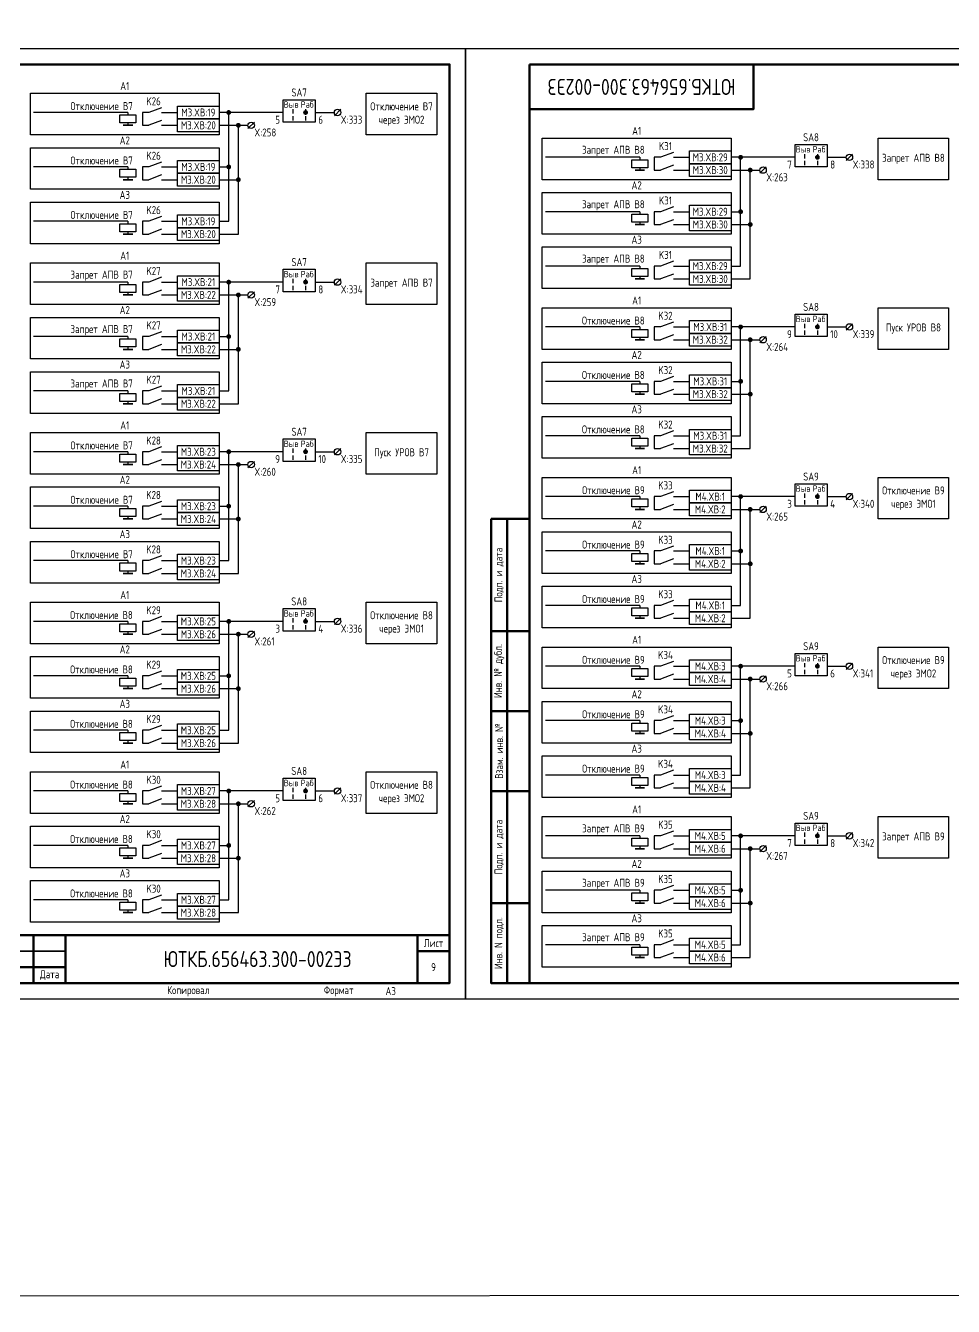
# Model space of a CAD drawing. Header units: millimetres. Extents: x -1315 to 7958, y -96 to 618.
# Drawn here: x 3642.5 to 3932.5, y -96 to 304.1 of the extents above; entities that cross this region are included whole.
import ezdxf

# ---------------------------------------------------------------- set-up
doc = ezdxf.new("R2010")
doc.units = ezdxf.units.MM
doc.styles.add('Gost_type_A', font='GOST_A.TTF')

# ---------------------------------------------------------------- blocks, each defined once
blk = doc.blocks.new('Формат_А3')
blk.add_lwpolyline([(-420, 297), (0, 297), (0, 0), (-420, 0)], close=True)
at = {"lineweight": 50}
blk.add_lwpolyline([(-400, 292), (-5, 292), (-5, 5), (-400, 5)], close=True, dxfattribs=at)
blk = doc.blocks.new('Штамп малый нижний')
at = {"lineweight": 50}
for points in [[(-185, 15), (-178, 15), (-178, 5), (-185, 5)], [(-178, 15), (-168, 15), (-168, 5), (-178, 5)], [(-168, 15), (-145, 15), (-145, 5), (-168, 5)], [(-145, 15), (-130, 15), (-130, 5), (-145, 5)], [(-130, 15), (-120, 15), (-120, 5), (-130, 5)], [(-120, 15), (-10, 15), (-10, 0), (-120, 0)], [(-10, 15), (0, 15), (0, 10), (-10, 10)], [(-10, 10), (0, 10), (0, 0), (-10, 0)], [(-185, 5), (-178, 5), (-178, 0), (-185, 0)], [(-178, 5), (-168, 5), (-168, 0), (-178, 0)], [(-168, 5), (-145, 5), (-145, 0), (-168, 0)], [(-145, 5), (-130, 5), (-130, 0), (-145, 0)], [(-130, 5), (-120, 5), (-120, 0), (-130, 0)]]:
    blk.add_lwpolyline(points, close=True, dxfattribs=at)
for points in [[(-185, 15), (-178, 15), (-178, 10), (-185, 10)], [(-178, 15), (-168, 15), (-168, 10), (-178, 10)], [(-168, 15), (-145, 15), (-145, 10), (-168, 10)], [(-145, 15), (-130, 15), (-130, 10), (-145, 10)], [(-130, 15), (-120, 15), (-120, 10), (-130, 10)], [(-185, 10), (-178, 10), (-178, 5), (-185, 5)], [(-178, 10), (-168, 10), (-168, 5), (-178, 5)], [(-168, 10), (-145, 10), (-145, 5), (-168, 5)], [(-145, 10), (-130, 10), (-130, 5), (-145, 5)], [(-130, 10), (-120, 10), (-120, 5), (-130, 5)]]:
    blk.add_lwpolyline(points, close=True)
at = {"char_height": 2.5, "style": 'Gost_type_A'}
for s, insert, width, attachment_point in [('Лист', (-5, 12.5), 10, 5), ('№ докум.', (-156.5, 2.5), 23, 5), ('Дата', (-125, 2.5), 10, 5), ('Изм.', (-181.5, 2.5), 7, 5), ('Лист', (-173, 2.5), 10, 5), ('Подп.', (-137.5, 2.5), 15, 5), ('Копировал', (-75, -2.53), 13.1202, 6), ('Формат', (-30, -2.53), 13.1202, 6)]:
    blk.add_mtext(s, dxfattribs=dict(at, insert=insert, width=width, attachment_point=attachment_point))
blk = doc.blocks.new('POINT')
at = {"const_width": 0.75}
blk.add_lwpolyline([(-0.375, 0, 1), (0.375, 0, 1)], format="xyb", close=True, dxfattribs=at)
blk = doc.blocks.new('Переключатель_положение')
for p, q in [((2, 1), (2, -0.34)), ((2, -1.14), (2, -2.49))]:
    blk.add_line(p, q)
blk = doc.blocks.new('Штамп угловой верхний')
at = {"lineweight": 50}
blk.add_lwpolyline([(0, 0), (70, 0), (70, -14), (0, -14)], close=True, dxfattribs=at)
blk = doc.blocks.new('Штамп левый нижний')
at = {"lineweight": 50}
for points in [[(-12, 145), (-7, 145), (-7, 110), (-12, 110)], [(-7, 145), (0, 145), (0, 110), (-7, 110)], [(-12, 110), (-7, 110), (-7, 85), (-12, 85)], [(-7, 110), (0, 110), (0, 85), (-7, 85)], [(-12, 85), (-7, 85), (-7, 60), (-12, 60)], [(-7, 85), (0, 85), (0, 60), (-7, 60)], [(-12, 60), (-7, 60), (-7, 25), (-12, 25)], [(-7, 60), (0, 60), (0, 25), (-7, 25)], [(-12, 25), (-7, 25), (-7, 0), (-12, 0)], [(-7, 25), (0, 25), (0, 0), (-7, 0)]]:
    blk.add_lwpolyline(points, close=True, dxfattribs=at)
at = {"char_height": 2.5, "attachment_point": 5, "rotation": 90, "style": 'Gost_type_A'}
for s, insert, width in [('Подп. и дата', (-9.5, 127.5), 35), ('Инв. № дубл.', (-9.5, 97.5), 25), ('Взам. инв. №', (-9.5, 72.5), 25), ('Подп. и дата', (-9.5, 42.5), 35), ('Инв. N подл.', (-9.5, 12.5), 25)]:
    blk.add_mtext(s, dxfattribs=dict(at, insert=insert, width=width))

msp = doc.modelspace()

# ---------------------------------------------------------------- linework, layer by layer
for p, q in [((3674.5, 277), (3645, 277)), ((3674.5, 277), (3674.5, 276.25)), ((3723, 277), (3703, 277)), ((3706, 243), (3706, 277)), ((3741.01, 278), (3739.01, 276)), ((3674.5, 273.75), (3674.5, 273)), ((3703, 273), (3712, 273)), ((3709, 239), (3709, 273)), ((3714.01, 274), (3712.01, 272)), ((3834.5, 263), (3805, 263)), ((3834.5, 263), (3834.5, 262.25)), ((3883, 263), (3863, 263)), ((3866, 229), (3866, 263)), ((3901.01, 264), (3899.01, 262)), ((3674.5, 260), (3645, 260)), ((3674.5, 260), (3674.5, 259.25)), ((3674.5, 256.75), (3674.5, 256)), ((3703, 260), (3706, 260)), ((3834.5, 259.75), (3834.5, 259)), ((3863, 259), (3872, 259)), ((3869, 225), (3869, 259)), ((3874.01, 260), (3872.01, 258)), ((3703, 256), (3709, 256)), ((3834.5, 246), (3805, 246)), ((3834.5, 246), (3834.5, 245.25)), ((3863, 246), (3866, 246)), ((3674.5, 243), (3645, 243)), ((3674.5, 243), (3674.5, 242.25)), ((3703, 243), (3706, 243)), ((3834.5, 242.75), (3834.5, 242)), ((3863, 242), (3869, 242)), ((3674.5, 239.75), (3674.5, 239)), ((3703, 239), (3709, 239)), ((3834.5, 229), (3805, 229)), ((3834.5, 229), (3834.5, 228.25)), ((3863, 229), (3866, 229)), ((3741.01, 225), (3739.01, 223)), ((3834.5, 225.75), (3834.5, 225)), ((3863, 225), (3869, 225)), ((3674.5, 224), (3645, 224)), ((3674.5, 224), (3674.5, 223.25)), ((3674.5, 220.75), (3674.5, 220)), ((3723, 224), (3703, 224)), ((3706, 190), (3706, 224)), ((3714.01, 221), (3712.01, 219)), ((3703, 220), (3712, 220)), ((3709, 186), (3709, 220)), ((3834.5, 210), (3805, 210)), ((3834.5, 210), (3834.5, 209.25)), ((3883, 210), (3863, 210)), ((3866, 176), (3866, 210)), ((3901.01, 211), (3899.01, 209)), ((3674.5, 207), (3645, 207)), ((3674.5, 207), (3674.5, 206.25)), ((3703, 207), (3706, 207)), ((3834.5, 206.75), (3834.5, 206)), ((3863, 206), (3872, 206)), ((3869, 172), (3869, 206)), ((3874.01, 207), (3872.01, 205)), ((3674.5, 203.75), (3674.5, 203)), ((3703, 203), (3709, 203)), ((3834.5, 193), (3805, 193)), ((3834.5, 193), (3834.5, 192.25)), ((3863, 193), (3866, 193)), ((3674.5, 190), (3645, 190)), ((3674.5, 190), (3674.5, 189.25)), ((3703, 190), (3706, 190)), ((3834.5, 189.75), (3834.5, 189)), ((3863, 189), (3869, 189)), ((3674.5, 186.75), (3674.5, 186)), ((3703, 186), (3709, 186)), ((3834.5, 176), (3805, 176)), ((3834.5, 176), (3834.5, 175.25)), ((3834.5, 172.75), (3834.5, 172)), ((3863, 176), (3866, 176)), ((3674.5, 171), (3645, 171)), ((3674.5, 171), (3674.5, 170.25)), ((3723, 171), (3703, 171)), ((3706, 137), (3706, 171)), ((3741.01, 172), (3739.01, 170)), ((3863, 172), (3869, 172)), ((3674.5, 167.75), (3674.5, 167)), ((3703, 167), (3712, 167)), ((3709, 133), (3709, 167)), ((3714.01, 168), (3712.01, 166)), ((3834.5, 157), (3805, 157)), ((3834.5, 157), (3834.5, 156.25)), ((3883, 157), (3863, 157)), ((3866, 123), (3866, 157)), ((3901.01, 158), (3899.01, 156)), ((3674.5, 154), (3645, 154)), ((3674.5, 154), (3674.5, 153.25)), ((3703, 154), (3706, 154)), ((3834.5, 153.75), (3834.5, 153)), ((3863, 153), (3872, 153)), ((3869, 119), (3869, 153)), ((3874.01, 154), (3872.01, 152)), ((3674.5, 150.75), (3674.5, 150)), ((3703, 150), (3709, 150)), ((3674.5, 137), (3645, 137)), ((3674.5, 137), (3674.5, 136.25)), ((3703, 137), (3706, 137)), ((3834.5, 140), (3805, 140)), ((3834.5, 140), (3834.5, 139.25)), ((3834.5, 136.75), (3834.5, 136)), ((3863, 140), (3866, 140)), ((3674.5, 133.75), (3674.5, 133)), ((3703, 133), (3709, 133)), ((3863, 136), (3869, 136)), ((3834.5, 123), (3805, 123)), ((3834.5, 123), (3834.5, 122.25)), ((3863, 123), (3866, 123)), ((3674.5, 118), (3645, 118)), ((3674.5, 118), (3674.5, 117.25)), ((3723, 118), (3703, 118)), ((3706, 84), (3706, 118)), ((3741.01, 119), (3739.01, 117)), ((3834.5, 119.75), (3834.5, 119)), ((3863, 119), (3869, 119)), ((3674.5, 114.75), (3674.5, 114)), ((3703, 114), (3712, 114)), ((3709, 80), (3709, 114)), ((3714.01, 115), (3712.01, 113)), ((3901.01, 105), (3899.01, 103)), ((3674.5, 101), (3645, 101)), ((3674.5, 101), (3674.5, 100.25)), ((3703, 101), (3706, 101)), ((3834.5, 104), (3805, 104)), ((3834.5, 104), (3834.5, 103.25)), ((3834.5, 100.75), (3834.5, 100)), ((3883, 104), (3863, 104)), ((3866, 70), (3866, 104)), ((3874.01, 101), (3872.01, 99)), ((3674.5, 97.75), (3674.5, 97)), ((3703, 97), (3709, 97)), ((3863, 100), (3872, 100)), ((3869, 66), (3869, 100)), ((3834.5, 87), (3805, 87)), ((3834.5, 87), (3834.5, 86.25)), ((3863, 87), (3866, 87)), ((3674.5, 84), (3645, 84)), ((3674.5, 84), (3674.5, 83.25)), ((3674.5, 80.75), (3674.5, 80)), ((3703, 84), (3706, 84)), ((3834.5, 83.75), (3834.5, 83)), ((3863, 83), (3869, 83)), ((3703, 80), (3709, 80)), ((3834.5, 70), (3805, 70)), ((3834.5, 70), (3834.5, 69.25)), ((3863, 70), (3866, 70)), ((3674.5, 65.02), (3645, 65.02)), ((3674.5, 65.02), (3674.5, 64.27)), ((3723, 65.02), (3703, 65.02)), ((3706, 31.02), (3706, 65.02)), ((3741.01, 66.02), (3739.01, 64.02)), ((3834.5, 66.75), (3834.5, 66)), ((3863, 66), (3869, 66)), ((3674.5, 61.77), (3674.5, 61.02)), ((3703, 61.02), (3712, 61.02)), ((3709, 27.02), (3709, 61.02)), ((3714.01, 62.02), (3712.01, 60.02)), ((3674.5, 48.02), (3645, 48.02)), ((3674.5, 48.02), (3674.5, 47.27)), ((3703, 48.02), (3706, 48.02)), ((3834.5, 51), (3805, 51)), ((3834.5, 51), (3834.5, 50.25)), ((3883, 51), (3863, 51)), ((3866, 17), (3866, 51)), ((3901.01, 52), (3899.01, 50)), ((3674.5, 44.77), (3674.5, 44.02)), ((3703, 44.02), (3709, 44.02)), ((3834.5, 47.75), (3834.5, 47)), ((3863, 47), (3872, 47)), ((3869, 13), (3869, 47)), ((3874.01, 48), (3872.01, 46)), ((3834.5, 34), (3805, 34)), ((3834.5, 34), (3834.5, 33.25)), ((3863, 34), (3866, 34)), ((3674.5, 31.02), (3645, 31.02)), ((3674.5, 31.02), (3674.5, 30.27)), ((3703, 31.02), (3706, 31.02)), ((3834.5, 30.75), (3834.5, 30)), ((3863, 30), (3869, 30)), ((3674.5, 27.77), (3674.5, 27.02)), ((3703, 27.02), (3709, 27.02)), ((3834.5, 17), (3805, 17)), ((3834.5, 17), (3834.5, 16.25)), ((3863, 17), (3866, 17)), ((3834.5, 13.75), (3834.5, 13)), ((3863, 13), (3869, 13))]:
    msp.add_line(p, q)
at = {"ltscale": 1.08}
for p, q in [((3681, 277), (3679, 277)), ((3679, 277), (3679, 273)), ((3685, 277), (3690, 277)), ((3679, 273), (3681, 273)), ((3685, 273), (3690, 273)), ((3841, 263), (3839, 263)), ((3839, 263), (3839, 259)), ((3845, 263), (3850, 263)), ((3681, 260), (3679, 260)), ((3679, 260), (3679, 256)), ((3685, 260), (3690, 260)), ((3839, 259), (3841, 259)), ((3845, 259), (3850, 259)), ((3679, 256), (3681, 256)), ((3685, 256), (3690, 256)), ((3841, 246), (3839, 246)), ((3839, 246), (3839, 242)), ((3845, 246), (3850, 246)), ((3681, 243), (3679, 243)), ((3679, 243), (3679, 239)), ((3685, 243), (3690, 243)), ((3839, 242), (3841, 242)), ((3845, 242), (3850, 242)), ((3679, 239), (3681, 239)), ((3685, 239), (3690, 239)), ((3841, 229), (3839, 229)), ((3839, 229), (3839, 225)), ((3845, 229), (3850, 229)), ((3839, 225), (3841, 225)), ((3845, 225), (3850, 225)), ((3681, 224), (3679, 224)), ((3679, 224), (3679, 220)), ((3685, 224), (3690, 224)), ((3679, 220), (3681, 220)), ((3685, 220), (3690, 220)), ((3841, 210), (3839, 210)), ((3839, 210), (3839, 206)), ((3845, 210), (3850, 210)), ((3681, 207), (3679, 207)), ((3679, 207), (3679, 203)), ((3685, 207), (3690, 207)), ((3839, 206), (3841, 206)), ((3845, 206), (3850, 206)), ((3679, 203), (3681, 203)), ((3685, 203), (3690, 203)), ((3841, 193), (3839, 193)), ((3839, 193), (3839, 189)), ((3845, 193), (3850, 193)), ((3681, 190), (3679, 190)), ((3679, 190), (3679, 186)), ((3685, 190), (3690, 190)), ((3839, 189), (3841, 189)), ((3845, 189), (3850, 189)), ((3679, 186), (3681, 186)), ((3685, 186), (3690, 186)), ((3841, 176), (3839, 176)), ((3839, 176), (3839, 172)), ((3845, 176), (3850, 176)), ((3681, 171), (3679, 171)), ((3679, 171), (3679, 167)), ((3685, 171), (3690, 171)), ((3839, 172), (3841, 172)), ((3845, 172), (3850, 172)), ((3679, 167), (3681, 167)), ((3685, 167), (3690, 167)), ((3841, 157), (3839, 157)), ((3839, 157), (3839, 153)), ((3845, 157), (3850, 157)), ((3681, 154), (3679, 154)), ((3679, 154), (3679, 150)), ((3685, 154), (3690, 154)), ((3839, 153), (3841, 153)), ((3845, 153), (3850, 153)), ((3679, 150), (3681, 150)), ((3685, 150), (3690, 150)), ((3681, 137), (3679, 137)), ((3679, 137), (3679, 133)), ((3685, 137), (3690, 137)), ((3841, 140), (3839, 140)), ((3839, 140), (3839, 136)), ((3845, 140), (3850, 140)), ((3679, 133), (3681, 133)), ((3685, 133), (3690, 133)), ((3839, 136), (3841, 136)), ((3845, 136), (3850, 136)), ((3841, 123), (3839, 123)), ((3839, 123), (3839, 119)), ((3845, 123), (3850, 123)), ((3681, 118), (3679, 118)), ((3679, 118), (3679, 114)), ((3685, 118), (3690, 118)), ((3839, 119), (3841, 119)), ((3845, 119), (3850, 119)), ((3679, 114), (3681, 114)), ((3685, 114), (3690, 114)), ((3681, 101), (3679, 101)), ((3679, 101), (3679, 97)), ((3685, 101), (3690, 101)), ((3841, 104), (3839, 104)), ((3839, 104), (3839, 100)), ((3845, 104), (3850, 104)), ((3679, 97), (3681, 97)), ((3685, 97), (3690, 97)), ((3839, 100), (3841, 100)), ((3845, 100), (3850, 100)), ((3841, 87), (3839, 87)), ((3839, 87), (3839, 83)), ((3845, 87), (3850, 87)), ((3681, 84), (3679, 84)), ((3679, 84), (3679, 80)), ((3685, 84), (3690, 84)), ((3839, 83), (3841, 83)), ((3845, 83), (3850, 83)), ((3679, 80), (3681, 80)), ((3685, 80), (3690, 80)), ((3841, 70), (3839, 70)), ((3839, 70), (3839, 66)), ((3845, 70), (3850, 70)), ((3681, 65.02), (3679, 65.02)), ((3679, 65.02), (3679, 61.02)), ((3685, 65.02), (3690, 65.02)), ((3839, 66), (3841, 66)), ((3845, 66), (3850, 66)), ((3679, 61.02), (3681, 61.02)), ((3685, 61.02), (3690, 61.02)), ((3681, 48.02), (3679, 48.02)), ((3679, 48.02), (3679, 44.02)), ((3685, 48.02), (3690, 48.02)), ((3841, 51), (3839, 51)), ((3839, 51), (3839, 47)), ((3845, 51), (3850, 51)), ((3679, 44.02), (3681, 44.02)), ((3685, 44.02), (3690, 44.02)), ((3839, 47), (3841, 47)), ((3845, 47), (3850, 47)), ((3841, 34), (3839, 34)), ((3839, 34), (3839, 30)), ((3845, 34), (3850, 34)), ((3681, 31.02), (3679, 31.02)), ((3679, 31.02), (3679, 27.02)), ((3685, 31.02), (3690, 31.02)), ((3839, 30), (3841, 30)), ((3845, 30), (3850, 30)), ((3679, 27.02), (3681, 27.02)), ((3685, 27.02), (3690, 27.02)), ((3841, 17), (3839, 17)), ((3839, 17), (3839, 13)), ((3845, 17), (3850, 17)), ((3839, 13), (3841, 13)), ((3845, 13), (3850, 13))]:
    msp.add_line(p, q, dxfattribs=at)
at = {"ltscale": 4.32}
for p, q in [((3685, 278.5), (3681, 277)), ((3685, 274.5), (3681, 273)), ((3845, 264.5), (3841, 263)), ((3685, 261.5), (3681, 260)), ((3845, 260.5), (3841, 259)), ((3685, 257.5), (3681, 256)), ((3685, 244.5), (3681, 243)), ((3845, 247.5), (3841, 246)), ((3685, 240.5), (3681, 239)), ((3845, 243.5), (3841, 242)), ((3845, 230.5), (3841, 229)), ((3685, 225.5), (3681, 224)), ((3845, 226.5), (3841, 225)), ((3685, 221.5), (3681, 220)), ((3685, 208.5), (3681, 207)), ((3845, 211.5), (3841, 210)), ((3685, 204.5), (3681, 203)), ((3845, 207.5), (3841, 206)), ((3845, 194.5), (3841, 193)), ((3685, 191.5), (3681, 190)), ((3845, 190.5), (3841, 189)), ((3685, 187.5), (3681, 186)), ((3845, 177.5), (3841, 176)), ((3685, 172.5), (3681, 171)), ((3845, 173.5), (3841, 172)), ((3685, 168.5), (3681, 167)), ((3845, 158.5), (3841, 157)), ((3685, 155.5), (3681, 154)), ((3845, 154.5), (3841, 153)), ((3685, 151.5), (3681, 150)), ((3845, 141.5), (3841, 140)), ((3685, 138.5), (3681, 137)), ((3845, 137.5), (3841, 136)), ((3685, 134.5), (3681, 133)), ((3845, 124.5), (3841, 123)), ((3845, 120.5), (3841, 119)), ((3685, 119.5), (3681, 118)), ((3685, 115.5), (3681, 114)), ((3845, 105.5), (3841, 104)), ((3685, 102.5), (3681, 101)), ((3845, 101.5), (3841, 100)), ((3685, 98.5), (3681, 97)), ((3845, 88.5), (3841, 87)), ((3685, 85.5), (3681, 84)), ((3845, 84.5), (3841, 83)), ((3685, 81.5), (3681, 80)), ((3845, 71.5), (3841, 70)), ((3685, 66.52), (3681, 65.02)), ((3845, 67.5), (3841, 66)), ((3685, 62.52), (3681, 61.02)), ((3845, 52.5), (3841, 51)), ((3685, 49.52), (3681, 48.02)), ((3845, 48.5), (3841, 47)), ((3685, 45.52), (3681, 44.02)), ((3685, 32.52), (3681, 31.02)), ((3845, 35.5), (3841, 34)), ((3685, 28.52), (3681, 27.02)), ((3845, 31.5), (3841, 30)), ((3845, 18.5), (3841, 17)), ((3845, 14.5), (3841, 13))]:
    msp.add_line(p, q, dxfattribs=at)
at = {"ltscale": 4}
for p, q in [((3733, 277), (3739.01, 277)), ((3893, 263), (3899.01, 263)), ((3733, 224), (3739.01, 224)), ((3893, 210), (3899.01, 210)), ((3733, 171), (3739.01, 171)), ((3893, 157), (3899.01, 157)), ((3733, 118), (3739.01, 118)), ((3893, 104), (3899.01, 104)), ((3733, 65.02), (3739.01, 65.02)), ((3893, 51), (3899.01, 51))]:
    msp.add_line(p, q, dxfattribs=at)
for points in [[(-1315, 612), (7958.16, 618), (7958.16, -90), (-1315, -96)], [(3644, 283), (3703, 283), (3703, 270), (3644, 270)], [(3723, 281), (3733, 281), (3733, 274), (3723, 274)], [(3749, 283), (3771, 283), (3771, 270), (3749, 270)], [(3677, 276.25), (3677, 273.75), (3672, 273.75), (3672, 276.25)], [(3690, 279), (3703, 279), (3703, 275), (3690, 275)], [(3676, 273), (3673, 273)], [(3690, 275), (3703, 275), (3703, 271), (3690, 271)], [(3804, 269), (3863, 269), (3863, 256), (3804, 256)], [(3909, 269), (3931, 269), (3931, 256), (3909, 256)], [(3644, 266), (3703, 266), (3703, 253), (3644, 253)], [(3850, 265), (3863, 265), (3863, 261), (3850, 261)], [(3883, 267), (3893, 267), (3893, 260), (3883, 260)], [(3690, 262), (3703, 262), (3703, 258), (3690, 258)], [(3837, 262.25), (3837, 259.75), (3832, 259.75), (3832, 262.25)], [(3850, 261), (3863, 261), (3863, 257), (3850, 257)], [(3677, 259.25), (3677, 256.75), (3672, 256.75), (3672, 259.25)], [(3690, 258), (3703, 258), (3703, 254), (3690, 254)], [(3836, 259), (3833, 259)], [(3676, 256), (3673, 256)], [(3644, 249), (3703, 249), (3703, 236), (3644, 236)], [(3804, 252), (3863, 252), (3863, 239), (3804, 239)], [(3690, 245), (3703, 245), (3703, 241), (3690, 241)], [(3837, 245.25), (3837, 242.75), (3832, 242.75), (3832, 245.25)], [(3850, 248), (3863, 248), (3863, 244), (3850, 244)], [(3677, 242.25), (3677, 239.75), (3672, 239.75), (3672, 242.25)], [(3690, 241), (3703, 241), (3703, 237), (3690, 237)], [(3836, 242), (3833, 242)], [(3850, 244), (3863, 244), (3863, 240), (3850, 240)], [(3676, 239), (3673, 239)], [(3804, 235), (3863, 235), (3863, 222), (3804, 222)], [(3644, 230), (3703, 230), (3703, 217), (3644, 217)], [(3749, 230), (3771, 230), (3771, 217), (3749, 217)], [(3837, 228.25), (3837, 225.75), (3832, 225.75), (3832, 228.25)], [(3850, 231), (3863, 231), (3863, 227), (3850, 227)], [(3690, 226), (3703, 226), (3703, 222), (3690, 222)], [(3723, 228), (3733, 228), (3733, 221), (3723, 221)], [(3836, 225), (3833, 225)], [(3850, 227), (3863, 227), (3863, 223), (3850, 223)], [(3677, 223.25), (3677, 220.75), (3672, 220.75), (3672, 223.25)], [(3690, 222), (3703, 222), (3703, 218), (3690, 218)], [(3676, 220), (3673, 220)], [(3644, 213), (3703, 213), (3703, 200), (3644, 200)], [(3804, 216), (3863, 216), (3863, 203), (3804, 203)], [(3883, 214), (3893, 214), (3893, 207), (3883, 207)], [(3909, 216), (3931, 216), (3931, 203), (3909, 203)], [(3690, 209), (3703, 209), (3703, 205), (3690, 205)], [(3837, 209.25), (3837, 206.75), (3832, 206.75), (3832, 209.25)], [(3850, 212), (3863, 212), (3863, 208), (3850, 208)], [(3677, 206.25), (3677, 203.75), (3672, 203.75), (3672, 206.25)], [(3690, 205), (3703, 205), (3703, 201), (3690, 201)], [(3836, 206), (3833, 206)], [(3850, 208), (3863, 208), (3863, 204), (3850, 204)], [(3676, 203), (3673, 203)], [(3804, 199), (3863, 199), (3863, 186), (3804, 186)], [(3644, 196), (3703, 196), (3703, 183), (3644, 183)], [(3837, 192.25), (3837, 189.75), (3832, 189.75), (3832, 192.25)], [(3850, 195), (3863, 195), (3863, 191), (3850, 191)], [(3677, 189.25), (3677, 186.75), (3672, 186.75), (3672, 189.25)], [(3690, 192), (3703, 192), (3703, 188), (3690, 188)], [(3836, 189), (3833, 189)], [(3850, 191), (3863, 191), (3863, 187), (3850, 187)], [(3676, 186), (3673, 186)], [(3690, 188), (3703, 188), (3703, 184), (3690, 184)], [(3804, 182), (3863, 182), (3863, 169), (3804, 169)], [(3644, 177), (3703, 177), (3703, 164), (3644, 164)], [(3749, 177), (3771, 177), (3771, 164), (3749, 164)], [(3850, 178), (3863, 178), (3863, 174), (3850, 174)], [(3690, 173), (3703, 173), (3703, 169), (3690, 169)], [(3723, 175), (3733, 175), (3733, 168), (3723, 168)], [(3837, 175.25), (3837, 172.75), (3832, 172.75), (3832, 175.25)], [(3850, 174), (3863, 174), (3863, 170), (3850, 170)], [(3677, 170.25), (3677, 167.75), (3672, 167.75), (3672, 170.25)], [(3690, 169), (3703, 169), (3703, 165), (3690, 165)], [(3836, 172), (3833, 172)], [(3676, 167), (3673, 167)], [(3804, 163), (3863, 163), (3863, 150), (3804, 150)], [(3883, 161), (3893, 161), (3893, 154), (3883, 154)], [(3909, 163), (3931, 163), (3931, 150), (3909, 150)], [(3644, 160), (3703, 160), (3703, 147), (3644, 147)], [(3837, 156.25), (3837, 153.75), (3832, 153.75), (3832, 156.25)], [(3850, 159), (3863, 159), (3863, 155), (3850, 155)], [(3677, 153.25), (3677, 150.75), (3672, 150.75), (3672, 153.25)], [(3690, 156), (3703, 156), (3703, 152), (3690, 152)], [(3836, 153), (3833, 153)], [(3850, 155), (3863, 155), (3863, 151), (3850, 151)], [(3676, 150), (3673, 150)], [(3690, 152), (3703, 152), (3703, 148), (3690, 148)], [(3804, 146), (3863, 146), (3863, 133), (3804, 133)], [(3644, 143), (3703, 143), (3703, 130), (3644, 130)], [(3850, 142), (3863, 142), (3863, 138), (3850, 138)], [(3677, 136.25), (3677, 133.75), (3672, 133.75), (3672, 136.25)], [(3690, 139), (3703, 139), (3703, 135), (3690, 135)], [(3837, 139.25), (3837, 136.75), (3832, 136.75), (3832, 139.25)], [(3850, 138), (3863, 138), (3863, 134), (3850, 134)], [(3676, 133), (3673, 133)], [(3690, 135), (3703, 135), (3703, 131), (3690, 131)], [(3836, 136), (3833, 136)], [(3804, 129), (3863, 129), (3863, 116), (3804, 116)], [(3850, 125), (3863, 125), (3863, 121), (3850, 121)], [(3644, 124), (3703, 124), (3703, 111), (3644, 111)], [(3723, 122), (3733, 122), (3733, 115), (3723, 115)], [(3749, 124), (3771, 124), (3771, 111), (3749, 111)], [(3837, 122.25), (3837, 119.75), (3832, 119.75), (3832, 122.25)], [(3850, 121), (3863, 121), (3863, 117), (3850, 117)], [(3677, 117.25), (3677, 114.75), (3672, 114.75), (3672, 117.25)], [(3690, 120), (3703, 120), (3703, 116), (3690, 116)], [(3836, 119), (3833, 119)], [(3676, 114), (3673, 114)], [(3690, 116), (3703, 116), (3703, 112), (3690, 112)], [(3804, 110), (3863, 110), (3863, 97), (3804, 97)], [(3909, 110), (3931, 110), (3931, 97), (3909, 97)], [(3644, 107), (3703, 107), (3703, 94), (3644, 94)], [(3850, 106), (3863, 106), (3863, 102), (3850, 102)], [(3883, 108), (3893, 108), (3893, 101), (3883, 101)], [(3677, 100.25), (3677, 97.75), (3672, 97.75), (3672, 100.25)], [(3690, 103), (3703, 103), (3703, 99), (3690, 99)], [(3837, 103.25), (3837, 100.75), (3832, 100.75), (3832, 103.25)], [(3850, 102), (3863, 102), (3863, 98), (3850, 98)], [(3676, 97), (3673, 97)], [(3690, 99), (3703, 99), (3703, 95), (3690, 95)], [(3836, 100), (3833, 100)], [(3804, 93), (3863, 93), (3863, 80), (3804, 80)], [(3644, 90), (3703, 90), (3703, 77), (3644, 77)], [(3850, 89), (3863, 89), (3863, 85), (3850, 85)], [(3690, 86), (3703, 86), (3703, 82), (3690, 82)], [(3837, 86.25), (3837, 83.75), (3832, 83.75), (3832, 86.25)], [(3850, 85), (3863, 85), (3863, 81), (3850, 81)], [(3677, 83.25), (3677, 80.75), (3672, 80.75), (3672, 83.25)], [(3690, 82), (3703, 82), (3703, 78), (3690, 78)], [(3836, 83), (3833, 83)], [(3676, 80), (3673, 80)], [(3804, 76), (3863, 76), (3863, 63), (3804, 63)], [(3644, 71.02), (3703, 71.02), (3703, 58.02), (3644, 58.02)], [(3723, 69.02), (3733, 69.02), (3733, 62.02), (3723, 62.02)], [(3749, 71.02), (3771, 71.02), (3771, 58.02), (3749, 58.02)], [(3837, 69.25), (3837, 66.75), (3832, 66.75), (3832, 69.25)], [(3850, 72), (3863, 72), (3863, 68), (3850, 68)], [(3677, 64.27), (3677, 61.77), (3672, 61.77), (3672, 64.27)], [(3690, 67.02), (3703, 67.02), (3703, 63.02), (3690, 63.02)], [(3836, 66), (3833, 66)], [(3850, 68), (3863, 68), (3863, 64), (3850, 64)], [(3676, 61.02), (3673, 61.02)], [(3690, 63.02), (3703, 63.02), (3703, 59.02), (3690, 59.02)], [(3804, 57), (3863, 57), (3863, 44), (3804, 44)], [(3909, 57), (3931, 57), (3931, 44), (3909, 44)], [(3644, 54.02), (3703, 54.02), (3703, 41.02), (3644, 41.02)], [(3850, 53), (3863, 53), (3863, 49), (3850, 49)], [(3883, 55), (3893, 55), (3893, 48), (3883, 48)], [(3690, 50.02), (3703, 50.02), (3703, 46.02), (3690, 46.02)], [(3837, 50.25), (3837, 47.75), (3832, 47.75), (3832, 50.25)], [(3850, 49), (3863, 49), (3863, 45), (3850, 45)], [(3677, 47.27), (3677, 44.77), (3672, 44.77), (3672, 47.27)], [(3676, 44.02), (3673, 44.02)], [(3690, 46.02), (3703, 46.02), (3703, 42.02), (3690, 42.02)], [(3836, 47), (3833, 47)], [(3644, 37.02), (3703, 37.02), (3703, 24.02), (3644, 24.02)], [(3804, 40), (3863, 40), (3863, 27), (3804, 27)], [(3690, 33.02), (3703, 33.02), (3703, 29.02), (3690, 29.02)], [(3837, 33.25), (3837, 30.75), (3832, 30.75), (3832, 33.25)], [(3850, 36), (3863, 36), (3863, 32), (3850, 32)], [(3677, 30.27), (3677, 27.77), (3672, 27.77), (3672, 30.27)], [(3690, 29.02), (3703, 29.02), (3703, 25.02), (3690, 25.02)], [(3836, 30), (3833, 30)], [(3850, 32), (3863, 32), (3863, 28), (3850, 28)], [(3676, 27.02), (3673, 27.02)], [(3804, 23), (3863, 23), (3863, 10), (3804, 10)], [(3837, 16.25), (3837, 13.75), (3832, 13.75), (3832, 16.25)], [(3850, 19), (3863, 19), (3863, 15), (3850, 15)], [(3836, 13), (3833, 13)], [(3850, 15), (3863, 15), (3863, 11), (3850, 11)]]:
    msp.add_lwpolyline(points, close=True)
for centre in [(3740.01, 277), (3713.01, 273), (3900.01, 263), (3873.01, 259), (3740.01, 224), (3713.01, 220), (3900.01, 210), (3873.01, 206), (3740.01, 171), (3713.01, 167), (3900.01, 157), (3873.01, 153), (3740.01, 118), (3713.01, 114), (3900.01, 104), (3873.01, 100), (3740.01, 65.02), (3713.01, 61.02), (3900.01, 51), (3873.01, 47)]:
    msp.add_circle(centre, 1)

# ---------------------------------------------------------------- block references
for name, p in [('Формат_А3', (3780, 0)), ('Формат_А3', (4200, 0)), ('Штамп угловой верхний', (3800, 292)), ('POINT', (3706, 277)), ('Переключатель_положение', (3724, 277)), ('POINT', (3730, 277)), ('Переключатель_положение', (3728, 277)), ('POINT', (3709, 273)), ('POINT', (3706, 260)), ('POINT', (3866, 263)), ('Переключатель_положение', (3884, 263)), ('POINT', (3890, 263)), ('Переключатель_положение', (3888, 263)), ('POINT', (3709, 256)), ('POINT', (3869, 259)), ('POINT', (3866, 246)), ('POINT', (3869, 242)), ('POINT', (3706, 224)), ('Переключатель_положение', (3724, 224)), ('POINT', (3730, 224)), ('Переключатель_положение', (3728, 224)), ('POINT', (3709, 220)), ('POINT', (3866, 210)), ('Переключатель_положение', (3884, 210)), ('POINT', (3890, 210)), ('Переключатель_положение', (3888, 210)), ('POINT', (3706, 207)), ('POINT', (3869, 206)), ('POINT', (3709, 203)), ('POINT', (3866, 193)), ('POINT', (3869, 189)), ('POINT', (3706, 171)), ('Переключатель_положение', (3724, 171)), ('POINT', (3730, 171)), ('Переключатель_положение', (3728, 171)), ('POINT', (3709, 167)), ('POINT', (3866, 157)), ('Переключатель_положение', (3884, 157)), ('POINT', (3890, 157)), ('Переключатель_положение', (3888, 157)), ('POINT', (3706, 154)), ('POINT', (3869, 153)), ('POINT', (3709, 150)), ('Штамп левый нижний', (3800, 5)), ('POINT', (3866, 140)), ('POINT', (3869, 136)), ('POINT', (3706, 118)), ('Переключатель_положение', (3724, 118)), ('POINT', (3730, 118)), ('Переключатель_положение', (3728, 118)), ('POINT', (3709, 114)), ('POINT', (3866, 104)), ('Переключатель_положение', (3884, 104)), ('POINT', (3890, 104)), ('Переключатель_положение', (3888, 104)), ('POINT', (3706, 101)), ('POINT', (3869, 100)), ('POINT', (3709, 97)), ('POINT', (3866, 87)), ('POINT', (3869, 83)), ('POINT', (3706, 65.02)), ('Переключатель_положение', (3724, 65.02)), ('POINT', (3730, 65.02)), ('Переключатель_положение', (3728, 65.02)), ('POINT', (3709, 61.02)), ('POINT', (3706, 48.02)), ('POINT', (3866, 51)), ('Переключатель_положение', (3884, 51)), ('POINT', (3890, 51)), ('Переключатель_положение', (3888, 51)), ('POINT', (3709, 44.02)), ('POINT', (3869, 47)), ('POINT', (3866, 34)), ('POINT', (3869, 30)), ('Штамп малый нижний', (3775, 5))]:
    msp.add_blockref(name, p)

# ---------------------------------------------------------------- texts
at = {"char_height": 2.5, "line_spacing_factor": 0.9, "style": 'Gost_type_A'}
for s, insert, width, attachment_point in [('A1', (3673.5, 284), 59, 8), ('X:333', (3741.01, 276), 8, 1), ('A1', (3833.5, 270), 59, 8), ('A2', (3673.5, 267), 59, 8), ('X:258', (3714.01, 272), 8, 1), ('X:338', (3901.01, 262), 8, 1), ('X:263', (3874.01, 258), 8, 1), ('A3', (3673.5, 250), 59, 8), ('A2', (3833.5, 253), 59, 8), ('A3', (3833.5, 236), 59, 8), ('A1', (3673.5, 231), 59, 8), ('X:334', (3741.01, 223), 8, 1), ('A2', (3673.5, 214), 59, 8), ('X:259', (3714.01, 219), 8, 1), ('A1', (3833.5, 217), 59, 8), ('X:339', (3901.01, 209), 8, 1), ('X:264', (3874.01, 205), 8, 1), ('A2', (3833.5, 200), 59, 8), ('A3', (3673.5, 197), 59, 8), ('A3', (3833.5, 183), 59, 8), ('A1', (3673.5, 178), 59, 8), ('X:335', (3741.01, 170), 8, 1), ('X:260', (3714.01, 166), 8, 1), ('A1', (3833.5, 164), 59, 8), ('A2', (3673.5, 161), 59, 8), ('X:340', (3901.01, 156), 8, 1), ('A2', (3833.5, 147), 59, 8), ('X:265', (3874.01, 152), 8, 1), ('A3', (3673.5, 144), 59, 8), ('A3', (3833.5, 130), 59, 8), ('A1', (3673.5, 125), 59, 8), ('X:336', (3741.01, 117), 8, 1), ('X:261', (3714.01, 113), 8, 1), ('A1', (3833.5, 111), 59, 8), ('A2', (3673.5, 108), 59, 8), ('X:341', (3901.01, 103), 8, 1), ('A2', (3833.5, 94), 59, 8), ('X:266', (3874.01, 99), 8, 1), ('A3', (3673.5, 91), 59, 8), ('A3', (3833.5, 77), 59, 8), ('A1', (3673.5, 72.02), 59, 8), ('X:337', (3741.01, 64.02), 8, 1), ('A1', (3833.5, 58), 59, 8), ('A2', (3673.5, 55.02), 59, 8), ('X:262', (3714.01, 60.02), 8, 1), ('X:342', (3901.01, 50), 8, 1), ('X:267', (3874.01, 46), 8, 1), ('A3', (3673.5, 38.02), 59, 8), ('A2', (3833.5, 41), 59, 8), ('A3', (3833.5, 24), 59, 8)]:
    msp.add_mtext(s, dxfattribs=dict(at, insert=insert, width=width, attachment_point=attachment_point))
at = {"style": 'Gost_type_A'}
for s, insert, char_height, width, attachment_point in [('SA7', (3728, 282), 2.5, 10, 8), ('Отключение В7', (3676, 279), 2.5, 31.0015, 6), ('K26', (3682.5, 280.5), 2.5, 5, 5), ('Выв', (3725.5, 279.5), 2, 5, 5), ('Раб', (3730.5, 279.5), 2, 5, 5), ('Отключение В7\\Pчерез ЭМО2', (3760, 276.5), 2.5, 21.9988, 5), ('M3.XВ:19', (3696.5, 277), 2.5, 13, 5), ('M3.XВ:20', (3696.5, 273), 2.5, 13, 5), ('5', (3722, 275.98), 2.5, 5, 3), ('6', (3734, 275.98), 2.5, 5, 1), ('SA8', (3888, 268), 2.5, 10, 8), ('K26', (3682.5, 263.5), 2.5, 5, 5), (' Запрет АПВ В8', (3836, 265), 2.5, 31.0015, 6), ('K31', (3842.5, 266.5), 2.5, 5, 5), ('M3.XВ:29', (3856.5, 263), 2.5, 13, 5), ('Выв', (3885.5, 265.5), 2, 5, 5), ('Раб', (3890.5, 265.5), 2, 5, 5), ('Запрет АПВ В8', (3920, 262.5), 2.5, 21.9988, 5), ('Отключение В7', (3676, 262), 2.5, 31.0015, 6), ('M3.XВ:19', (3696.5, 260), 2.5, 13, 5), ('M3.XВ:30', (3856.5, 259), 2.5, 13, 5), ('7', (3882, 261.98), 2.5, 5, 3), ('8', (3894, 261.98), 2.5, 5, 1), ('M3.XВ:20', (3696.5, 256), 2.5, 13, 5), (' Запрет АПВ В8', (3836, 248), 2.5, 31.0015, 6), ('K31', (3842.5, 249.5), 2.5, 5, 5), ('Отключение В7', (3676, 245), 2.5, 31.0015, 6), ('K26', (3682.5, 246.5), 2.5, 5, 5), ('M3.XВ:19', (3696.5, 243), 2.5, 13, 5), ('M3.XВ:29', (3856.5, 246), 2.5, 13, 5), ('M3.XВ:20', (3696.5, 239), 2.5, 13, 5), ('M3.XВ:30', (3856.5, 242), 2.5, 13, 5), (' Запрет АПВ В8', (3836, 231), 2.5, 31.0015, 6), ('K31', (3842.5, 232.5), 2.5, 5, 5), ('K27', (3682.5, 227.5), 2.5, 5, 5), ('SA7', (3728, 229), 2.5, 10, 8), ('M3.XВ:29', (3856.5, 229), 2.5, 13, 5), (' Запрет АПВ В7', (3676, 226), 2.5, 31.0015, 6), ('M3.XВ:21', (3696.5, 224), 2.5, 13, 5), ('Выв', (3725.5, 226.5), 2, 5, 5), ('Раб', (3730.5, 226.5), 2, 5, 5), ('Запрет АПВ В7', (3760, 223.5), 2.5, 21.9988, 5), ('M3.XВ:30', (3856.5, 225), 2.5, 13, 5), ('M3.XВ:22', (3696.5, 220), 2.5, 13, 5), ('7', (3722, 222.98), 2.5, 5, 3), ('8', (3734, 222.98), 2.5, 5, 1), ('SA8', (3888, 215), 2.5, 10, 8), ('Отключение В8', (3836, 212), 2.5, 31.0015, 6), ('K32', (3842.5, 213.5), 2.5, 5, 5), ('Выв', (3885.5, 212.5), 2, 5, 5), ('Раб', (3890.5, 212.5), 2, 5, 5), (' Запрет АПВ В7', (3676, 209), 2.5, 31.0015, 6), ('K27', (3682.5, 210.5), 2.5, 5, 5), ('M3.XВ:21', (3696.5, 207), 2.5, 13, 5), ('M3.XВ:31', (3856.5, 210), 2.5, 13, 5), ('9', (3882, 208.98), 2.5, 5, 3), ('10', (3894, 208.98), 2.5, 5, 1), ('Пуск УРОВ В8', (3920, 209.5), 2.5, 21.9988, 5), ('M3.XВ:22', (3696.5, 203), 2.5, 13, 5), ('M3.XВ:32', (3856.5, 206), 2.5, 13, 5), ('Отключение В8', (3836, 195), 2.5, 31.0015, 6), ('K32', (3842.5, 196.5), 2.5, 5, 5), (' Запрет АПВ В7', (3676, 192), 2.5, 31.0015, 6), ('K27', (3682.5, 193.5), 2.5, 5, 5), ('M3.XВ:31', (3856.5, 193), 2.5, 13, 5), ('M3.XВ:21', (3696.5, 190), 2.5, 13, 5), ('M3.XВ:32', (3856.5, 189), 2.5, 13, 5), ('M3.XВ:22', (3696.5, 186), 2.5, 13, 5), ('K32', (3842.5, 179.5), 2.5, 5, 5), ('SA7', (3728, 176), 2.5, 10, 8), ('Отключение В8', (3836, 178), 2.5, 31.0015, 6), ('M3.XВ:31', (3856.5, 176), 2.5, 13, 5), ('Отключение В7', (3676, 173), 2.5, 31.0015, 6), ('K28', (3682.5, 174.5), 2.5, 5, 5), ('M3.XВ:23', (3696.5, 171), 2.5, 13, 5), ('Выв', (3725.5, 173.5), 2, 5, 5), ('Раб', (3730.5, 173.5), 2, 5, 5), ('Пуск УРОВ В7', (3760, 170.5), 2.5, 21.9988, 5), ('M3.XВ:32', (3856.5, 172), 2.5, 13, 5), ('M3.XВ:24', (3696.5, 167), 2.5, 13, 5), ('9', (3722, 169.98), 2.5, 5, 3), ('10', (3734, 169.98), 2.5, 5, 1), ('SA9', (3888, 162), 2.5, 10, 8), ('Отключение В9', (3836, 159), 2.5, 31.0015, 6), ('K33', (3842.5, 160.5), 2.5, 5, 5), ('Выв', (3885.5, 159.5), 2, 5, 5), ('Раб', (3890.5, 159.5), 2, 5, 5), ('Отключение В9\\Pчерез ЭМО1', (3920, 156.5), 2.5, 21.9987, 5), ('Отключение В7', (3676, 156), 2.5, 31.0015, 6), ('K28', (3682.5, 157.5), 2.5, 5, 5), ('M4.XВ:1', (3856.5, 157), 2.5, 13, 5), ('M3.XВ:23', (3696.5, 154), 2.5, 13, 5), ('M4.XВ:2', (3856.5, 153), 2.5, 13, 5), ('3', (3882, 155.98), 2.5, 5, 3), ('4', (3894, 155.98), 2.5, 5, 1), ('M3.XВ:24', (3696.5, 150), 2.5, 13, 5), ('K33', (3842.5, 143.5), 2.5, 5, 5), ('Отключение В7', (3676, 139), 2.5, 31.0015, 6), ('K28', (3682.5, 140.5), 2.5, 5, 5), ('Отключение В9', (3836, 142), 2.5, 31.0015, 6), ('M4.XВ:1', (3856.5, 140), 2.5, 13, 5), ('M3.XВ:23', (3696.5, 137), 2.5, 13, 5), ('M4.XВ:2', (3856.5, 136), 2.5, 13, 5), ('M3.XВ:24', (3696.5, 133), 2.5, 13, 5), ('SA8', (3728, 123), 2.5, 10, 8), ('Отключение В9', (3836, 125), 2.5, 31.0015, 6), ('K33', (3842.5, 126.5), 2.5, 5, 5), ('M4.XВ:1', (3856.5, 123), 2.5, 13, 5), ('Отключение В8', (3676, 120), 2.5, 31.0015, 6), ('K29', (3682.5, 121.5), 2.5, 5, 5), ('Выв', (3725.5, 120.5), 2, 5, 5), ('Раб', (3730.5, 120.5), 2, 5, 5), ('Отключение В8\\Pчерез ЭМО1', (3760, 117.5), 2.5, 21.9988, 5), ('M4.XВ:2', (3856.5, 119), 2.5, 13, 5), ('M3.XВ:25', (3696.5, 118), 2.5, 13, 5), ('3', (3722, 116.98), 2.5, 5, 3), ('4', (3734, 116.98), 2.5, 5, 1), ('M3.XВ:26', (3696.5, 114), 2.5, 13, 5), ('K34', (3842.5, 107.5), 2.5, 5, 5), ('SA9', (3888, 109), 2.5, 10, 8), ('Отключение В8', (3676, 103), 2.5, 31.0015, 6), ('K29', (3682.5, 104.5), 2.5, 5, 5), ('Отключение В9', (3836, 106), 2.5, 31.0015, 6), ('M4.XВ:3', (3856.5, 104), 2.5, 13, 5), ('Выв', (3885.5, 106.5), 2, 5, 5), ('Раб', (3890.5, 106.5), 2, 5, 5), ('Отключение В9\\Pчерез ЭМО2', (3920, 103.5), 2.5, 21.9987, 5), ('M3.XВ:25', (3696.5, 101), 2.5, 13, 5), ('M4.XВ:4', (3856.5, 100), 2.5, 13, 5), ('5', (3882, 102.98), 2.5, 5, 3), ('6', (3894, 102.98), 2.5, 5, 1), ('M3.XВ:26', (3696.5, 97), 2.5, 13, 5), ('K29', (3682.5, 87.5), 2.5, 5, 5), ('Отключение В9', (3836, 89), 2.5, 31.0015, 6), ('K34', (3842.5, 90.5), 2.5, 5, 5), ('M4.XВ:3', (3856.5, 87), 2.5, 13, 5), ('Отключение В8', (3676, 86), 2.5, 31.0015, 6), ('M3.XВ:25', (3696.5, 84), 2.5, 13, 5), ('M4.XВ:4', (3856.5, 83), 2.5, 13, 5), ('M3.XВ:26', (3696.5, 80), 2.5, 13, 5), ('SA8', (3728, 70.02), 2.5, 10, 8), ('Отключение В9', (3836, 72), 2.5, 31.0015, 6), ('K34', (3842.5, 73.5), 2.5, 5, 5), ('Отключение В8', (3676, 67.02), 2.5, 31.0015, 6), ('K30', (3682.5, 68.52), 2.5, 5, 5), ('Выв', (3725.5, 67.52), 2, 5, 5), ('Раб', (3730.5, 67.52), 2, 5, 5), ('Отключение В8\\Pчерез ЭМО2', (3760, 64.52), 2.5, 21.9988, 5), ('M4.XВ:3', (3856.5, 70), 2.5, 13, 5), ('M3.XВ:27', (3696.5, 65.02), 2.5, 13, 5), ('M4.XВ:4', (3856.5, 66), 2.5, 13, 5), ('M3.XВ:28', (3696.5, 61.02), 2.5, 13, 5), ('5', (3722, 64), 2.5, 5, 3), ('6', (3734, 64), 2.5, 5, 1), ('SA9', (3888, 56), 2.5, 10, 8), ('K30', (3682.5, 51.52), 2.5, 5, 5), (' Запрет АПВ В9', (3836, 53), 2.5, 31.0015, 6), ('K35', (3842.5, 54.5), 2.5, 5, 5), ('M4.XВ:5', (3856.5, 51), 2.5, 13, 5), ('Выв', (3885.5, 53.5), 2, 5, 5), ('Раб', (3890.5, 53.5), 2, 5, 5), ('Запрет АПВ В9', (3920, 50.5), 2.5, 21.9987, 5), ('Отключение В8', (3676, 50.02), 2.5, 31.0015, 6), ('M3.XВ:27', (3696.5, 48.02), 2.5, 13, 5), ('M4.XВ:6', (3856.5, 47), 2.5, 13, 5), ('7', (3882, 49.98), 2.5, 5, 3), ('8', (3894, 49.98), 2.5, 5, 1), ('M3.XВ:28', (3696.5, 44.02), 2.5, 13, 5), (' Запрет АПВ В9', (3836, 36), 2.5, 31.0015, 6), ('K35', (3842.5, 37.5), 2.5, 5, 5), ('Отключение В8', (3676, 33.02), 2.5, 31.0015, 6), ('K30', (3682.5, 34.52), 2.5, 5, 5), ('M3.XВ:27', (3696.5, 31.02), 2.5, 13, 5), ('M4.XВ:5', (3856.5, 34), 2.5, 13, 5), ('M3.XВ:28', (3696.5, 27.02), 2.5, 13, 5), ('M4.XВ:6', (3856.5, 30), 2.5, 13, 5), (' Запрет АПВ В9', (3836, 19), 2.5, 31.0015, 6), ('K35', (3842.5, 20.5), 2.5, 5, 5), ('M4.XВ:5', (3856.5, 17), 2.5, 13, 5), ('ЮТКБ.656463.300-002Э3', (3715, 12.5), 5, 120, 5), ('M4.XВ:6', (3856.5, 13), 2.5, 13, 5), ('9', (3770, 10), 2.5, 10, 5), ('A3', (3755, 2.5), 2.5, 20, 4)]:
    msp.add_mtext(s, dxfattribs=dict(at, insert=insert, char_height=char_height, width=width, attachment_point=attachment_point))
at = {"insert": (3835, 285), "char_height": 5, "width": 70, "attachment_point": 5, "rotation": 180, "style": 'Gost_type_A'}
msp.add_mtext('ЮТКБ.656463.300-002Э3', dxfattribs=at)

doc.saveas('drawing.dxf')
